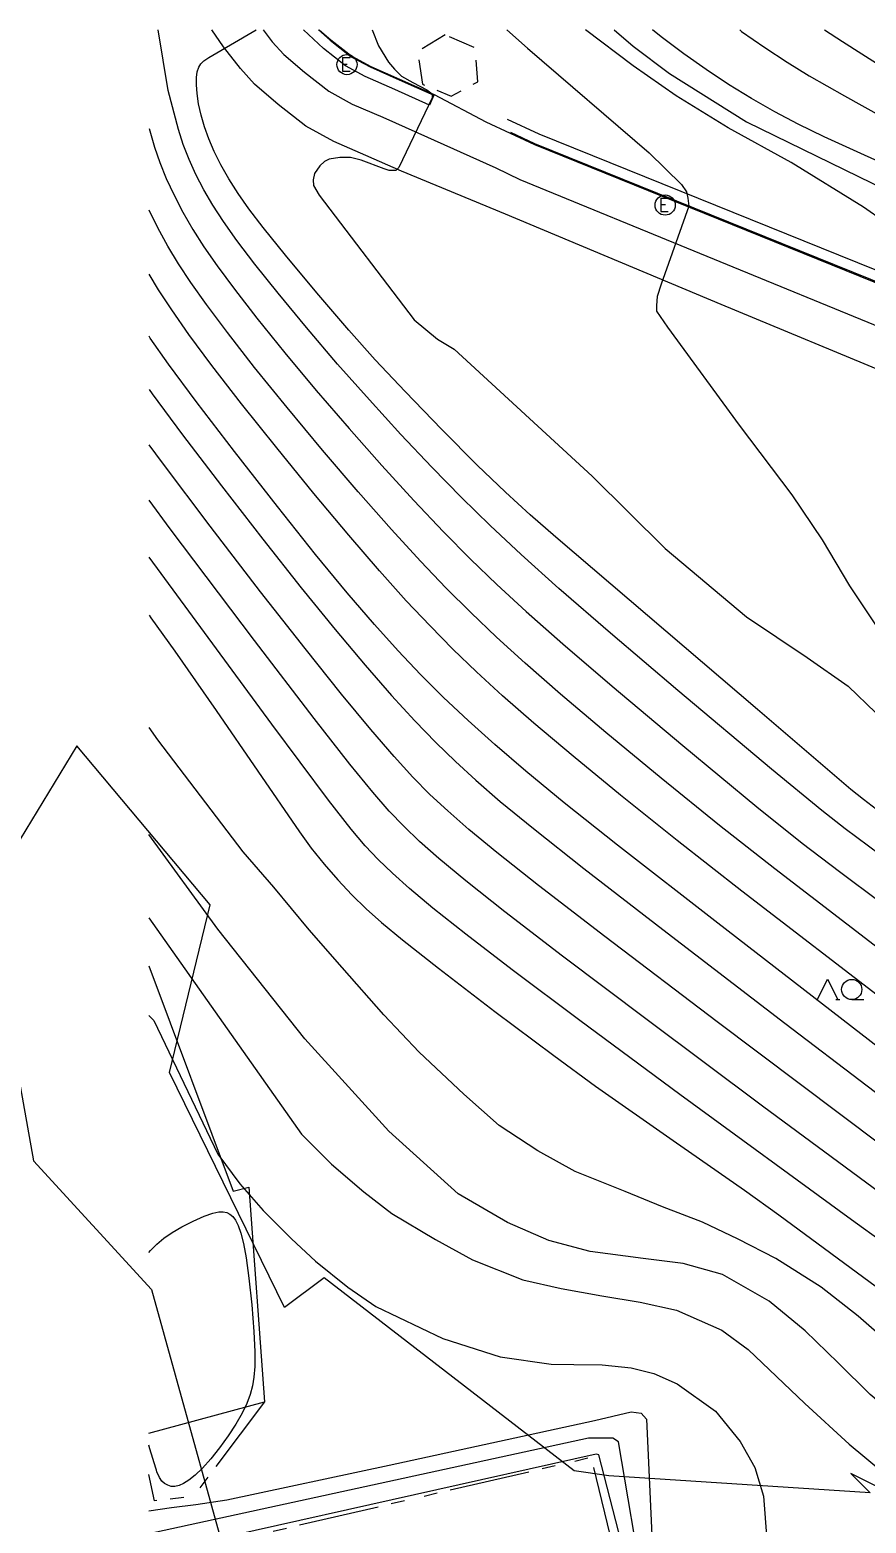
# Model space of a CAD drawing. Header units: feet. Extents: x 197796 to 199821, y 552499 to 555392.
# Drawn here: x 198482.5 to 198544.6, y 554382.3 to 554493.2 of the extents above; entities that cross this region are included whole.
import ezdxf

# ---------------------------------------------------------------- set-up
doc = ezdxf.new("R2010")
doc.units = ezdxf.units.FT
doc.header["$MEASUREMENT"] = 0
doc.linetypes.add('ANYANG1', pattern=[11.5, 6, -1, 1, -1.5, 1, -1])
doc.linetypes.add('ANYANG3', pattern=[3, 2, -1])
for name, color, linetype in [('AAA004', 7, 'ANYANG3'), ('AAC006', 7, 'ANYANG1'), ('AD002', 7, 'CONTINUOUS'), ('AD0022', 1, 'CONTINUOUS'), ('AZ0202', 7, 'CONTINUOUS'), ('AZ080', 1, 'CONTINUOUS'), ('AZ0801', 7, 'CONTINUOUS'), ('CAA001', 7, 'CONTINUOUS'), ('CAA002', 30, 'CONTINUOUS'), ('DC0013', 3, 'CONTINUOUS'), ('wipco_지적', 20, 'CONTINUOUS')]:
    doc.layers.add(name, color=color, linetype=linetype)
doc.styles.add('GHS', font='ROMANS', dxfattribs={"bigfont": 'NGSW.shx'})

# ---------------------------------------------------------------- blocks, each defined once
blk = doc.blocks.new('AZ0202')
at = {"layer": 'AZ0202'}
blk.add_circle((0, 0), 0.75, dxfattribs=at)
at = {"layer": 'AZ0202', "style": 'GHS'}
blk.add_text('E', height=1, dxfattribs=at).set_placement((-0.5, -0.48))
blk = doc.blocks.new('DC0013')
at = {"layer": 'DC0013'}
for points in [[(-1.6, -0.73), (-0.85, 0.77), (-0.1, -0.73)], [(-0.25, -0.73), (0.05, -0.73)], [(0.94, -0.74), (1.84, -0.74)]]:
    blk.add_lwpolyline(points, dxfattribs=at)
blk.add_circle((0.94, 0.01), 0.75, dxfattribs=at)

msp = doc.modelspace()

# ---------------------------------------------------------------- linework, layer by layer
at = {"layer": 'AAA004', "color": 255, "flags": 128}
msp.add_lwpolyline([(198513.32, 554492.79), (198511.27, 554491.56), (198511.63, 554489.13), (198513.77, 554488.25), (198515.74, 554489.32), (198515.54, 554491.83)], close=True, dxfattribs=at)
at = {"layer": 'AAC006', "color": 255, "flags": 128}
for points in [[(198499.89, 554391.3), (198494.62, 554384.3), (198491.72, 554383.95), (198491.3, 554385.91)], [(198491.29, 554379.56), (198524.14, 554387.19), (198532.1, 554354.49), (198502.85, 554347.47), (198491.29, 554344.89)]]:
    msp.add_lwpolyline(points, dxfattribs=at)
at = {"layer": 'AD002', "color": 255, "flags": 128}
for points in [[(198499.79, 554493.17), (198500.47, 554492.29), (198501.33, 554491.35), (198502.86, 554490.02), (198504.68, 554488.62), (198506.41, 554487.66), (198508.68, 554486.68), (198511.28, 554485.52), (198517.07, 554482.92), (198518.87, 554482.07), (198546.64, 554470.67)], [(198528.09, 554377.1), (198526.2, 554388.34), (198525.77, 554388.6), (198523.97, 554388.6), (198491.29, 554381.5)]]:
    msp.add_lwpolyline(points, dxfattribs=at)
at = {"layer": 'AD0022', "color": 255, "flags": 128}
for points in [[(198547.08, 554467.28), (198533.82, 554472.79), (198517.8, 554479.48), (198510.06, 554482.67), (198507.43, 554483.84), (198505.04, 554484.88), (198502.97, 554486.02), (198500.9, 554487.62), (198499.16, 554489.13), (198498.1, 554490.3), (198496.84, 554491.92), (198495.98, 554493.17)], [(198503.96, 554493.17), (198504.82, 554492.42), (198506.38, 554491.22), (198507.78, 554490.45), (198509.93, 554489.51), (198512.5, 554488.37), (198516.33, 554486.35), (198519.94, 554484.66), (198546.19, 554474.05)], [(198491.3, 554383.22), (198492.99, 554383.46), (198494.79, 554383.69), (198497.1, 554384.02), (198509.16, 554386.6), (198524.42, 554389.93), (198527.12, 554390.56), (198527.87, 554390.47), (198528.26, 554390.01), (198528.7, 554380.85)], [(198529.56, 554368.63), (198524.72, 554387.36), (198524.54, 554387.42), (198497.54, 554381.38)]]:
    msp.add_lwpolyline(points, dxfattribs=at)
at = {"layer": 'AZ080', "color": 255, "flags": 128}
for points in [[(198503.9, 554493.17), (198504.78, 554492.4), (198506.34, 554491.18), (198507.74, 554490.42), (198509.9, 554489.46), (198512.48, 554488.33), (198512.16, 554487.59), (198509.58, 554488.73), (198507.38, 554489.7), (198505.9, 554490.51), (198504.27, 554491.78), (198502.78, 554493.17)], [(198517.93, 554486.55), (198520.27, 554485.45), (198546.52, 554474.85)], [(198546.22, 554474.11), (198519.97, 554484.71), (198518.19, 554485.55)], [(198491.3, 554423.68), (198497.57, 554406.95), (198498.73, 554407.25), (198499.89, 554391.3)]]:
    msp.add_lwpolyline(points, dxfattribs=at)
at = {"layer": 'AZ0801', "color": 255, "flags": 128}
msp.add_lwpolyline([(198491.3, 554388.99), (198499.89, 554391.3)], dxfattribs=at)
at = {"layer": 'CAA001', "color": 255, "flags": 128}
for points, elevation in [([(198545.36, 554435.29), (198544.39, 554436.02), (198543.45, 554436.78), (198536.53, 554442.7), (198521.53, 554455.5), (198519.62, 554457.16), (198517.79, 554458.84), (198515.7, 554460.85), (198513.07, 554463.5), (198510.34, 554466.31), (198508.12, 554468.68), (198506.16, 554470.87), (198503.78, 554473.64), (198501.44, 554476.44), (198499.78, 554478.5), (198498.72, 554479.89), (198497.93, 554481.01), (198497.24, 554482.1), (198496.64, 554483.14), (198496.15, 554484.13), (198495.75, 554485.07), (198495.43, 554485.97), (198495.18, 554486.84), (198494.99, 554487.67), (198494.88, 554488.44), (198494.83, 554489.1), (198494.84, 554489.64), (198494.9, 554490.06), (198495.01, 554490.39), (198495.15, 554490.65), (198495.38, 554490.87), (198495.76, 554491.12), (198499.26, 554493.17)], 70), ([(198547.95, 554482.29), (198541.47, 554485.22), (198539.53, 554486.16), (198537.81, 554487.08), (198536.07, 554488.07), (198534.37, 554489.12), (198532.7, 554490.22), (198531.04, 554491.39), (198529.36, 554492.65), (198528.72, 554493.17)], 75), ([(198551.97, 554412.61), (198533.56, 554426.84), (198526.11, 554432.64), (198522.15, 554435.79), (198519.3, 554438.13), (198517.01, 554440.1), (198515.01, 554441.89), (198513.19, 554443.61), (198511.49, 554445.31), (198509.83, 554447.06), (198508.07, 554449.01), (198506.04, 554451.37), (198503.68, 554454.23), (198500.85, 554457.77), (198497.66, 554461.86), (198494.82, 554465.58), (198492.77, 554468.35), (198491.4, 554470.29), (198491.31, 554470.42)], 65), ([(198491.31, 554449.71), (198491.45, 554449.51), (198493.24, 554447.04), (198496.31, 554442.63), (198502.5, 554433.63), (198503.37, 554432.42), (198504.32, 554431.23), (198505.33, 554430.06), (198506.38, 554428.95), (198507.45, 554427.91), (198508.59, 554426.89), (198510.15, 554425.6), (198512.83, 554423.5), (198517.01, 554420.29), (198521.38, 554417.02), (198524.48, 554414.75), (198530.26, 554410.71), (198535.54, 554407.03), (198538.11, 554405.18), (198549.69, 554396.64)], 60), ([(198491.3, 554402.4), (198491.42, 554402.54), (198491.88, 554403.01), (198492.41, 554403.45), (198493.03, 554403.89), (198493.76, 554404.31), (198494.59, 554404.73), (198495.41, 554405.09), (198496.06, 554405.31), (198496.5, 554405.41), (198496.83, 554405.42), (198497.09, 554405.37), (198497.32, 554405.25), (198497.53, 554405.07), (198497.73, 554404.79), (198497.93, 554404.39), (198498.13, 554403.84), (198498.32, 554403.07), (198498.52, 554402.01), (198498.73, 554400.49), (198498.94, 554398.5), (198499.1, 554396.53), (198499.17, 554395.03), (198499.17, 554393.94), (198499.11, 554393.14), (198499, 554392.49), (198498.82, 554391.85), (198498.57, 554391.19), (198498.22, 554390.47), (198497.76, 554389.66), (198497.2, 554388.78), (198496.56, 554387.89), (198495.9, 554387.07), (198495.29, 554386.39), (198494.74, 554385.86), (198494.28, 554385.49), (198493.88, 554385.24), (198493.54, 554385.09), (198493.23, 554385.02), (198492.96, 554385.03), (198492.7, 554385.11), (198492.47, 554385.24), (198492.27, 554385.42), (198492.1, 554385.68), (198491.9, 554386.1), (198491.86, 554386.23), (198491.81, 554386.38), (198491.37, 554387.81), (198491.3, 554388.09)], 55)]:
    msp.add_lwpolyline(points, dxfattribs=dict(at, elevation=elevation))
at = {"layer": 'CAA002', "color": 255, "flags": 128}
for points, elevation in [([(198545.62, 554431.91), (198543.04, 554433.84), (198541.3, 554435.21), (198537.55, 554438.29), (198530.61, 554444.11), (198525.6, 554448.38), (198521.77, 554451.7), (198518.95, 554454.23), (198516.65, 554456.37), (198514.52, 554458.46), (198512.33, 554460.69), (198510.03, 554463.12), (198507.68, 554465.69), (198505.32, 554468.36), (198503.01, 554471.06), (198500.9, 554473.61), (198499.17, 554475.78), (198497.84, 554477.54), (198496.84, 554478.94), (198496.06, 554480.15), (198495.39, 554481.3), (198494.8, 554482.43), (198494.29, 554483.55), (198493.86, 554484.65), (198493.49, 554485.78), (198492.73, 554488.67), (198491.98, 554493.17)], 69), ([(198507.88, 554493.17), (198508.37, 554491.99), (198509.1, 554490.77), (198509.56, 554490.24), (198510.06, 554489.74), (198510.91, 554489.25), (198511.94, 554488.72), (198512.34, 554488.42), (198512.34, 554488.12), (198509.86, 554482.94), (198509.66, 554482.74), (198509.16, 554482.74), (198508.77, 554482.84), (198507.08, 554483.5), (198506.29, 554483.7), (198505.49, 554483.7), (198504.7, 554483.56), (198504.34, 554483.4), (198504.01, 554483.07), (198503.61, 554482.51), (198503.51, 554482.04), (198503.54, 554481.62), (198503.95, 554480.89), (198511, 554471.65), (198512.74, 554470.21), (198513.98, 554469.46), (198524.24, 554460.03), (198529.67, 554454.66), (198535.7, 554449.6), (198540.21, 554446.57), (198543.25, 554444.43), (198545.3, 554442.47)], 71), ([(198517.9, 554493.17), (198519.44, 554491.8), (198528.47, 554484.03), (198530.88, 554481.69), (198531.24, 554481.14), (198531.34, 554480.67), (198531.41, 554480.08), (198529.37, 554474.29), (198529.07, 554473.37), (198529.01, 554472.71), (198529.01, 554472.29), (198529.82, 554471.09), (198535.16, 554463.81), (198539.06, 554458.64), (198541.33, 554455.3), (198543.35, 554451.88), (198547.74, 554445.3)], 72), ([(198547.51, 554477.82), (198544.39, 554480), (198539.02, 554483.32), (198534.34, 554485.9), (198530.47, 554488.27), (198527.28, 554490.51), (198523.73, 554493.17)], 73), ([(198525.88, 554493.17), (198527.28, 554491.95), (198529.97, 554489.93), (198535.71, 554486.35), (198547.12, 554480.77)], 74), ([(198535.2, 554493.17), (198535.34, 554493.06), (198537.06, 554491.86), (198538.73, 554490.76), (198540.35, 554489.76), (198542.99, 554488.27), (198554.85, 554481.66)], 76), ([(198550.55, 554487.35), (198542.84, 554492.27), (198541.49, 554493.16)], 77), ([(198545.84, 554424.71), (198537.8, 554430.87), (198533.7, 554434.1), (198529.36, 554437.61), (198525.26, 554441), (198521.87, 554443.86), (198519.25, 554446.15), (198517.12, 554448.09), (198515.22, 554449.9), (198513.38, 554451.73), (198511.47, 554453.73), (198509.32, 554456.08), (198506.86, 554458.86), (198504.21, 554461.96), (198501.57, 554465.12), (198499.16, 554468.1), (198497.14, 554470.69), (198495.57, 554472.77), (198494.41, 554474.41), (198493.5, 554475.79), (198492.7, 554477.12), (198491.96, 554478.47), (198491.31, 554479.78)], 67), ([(198546.37, 554420.76), (198535.35, 554429.22), (198530.55, 554432.98), (198526.35, 554436.34), (198522.82, 554439.24), (198519.91, 554441.69), (198517.58, 554443.73), (198515.64, 554445.51), (198513.89, 554447.19), (198512.19, 554448.91), (198510.42, 554450.79), (198508.44, 554453), (198506.15, 554455.65), (198503.55, 554458.75), (198500.8, 554462.13), (198498.19, 554465.41), (198495.99, 554468.26), (198494.28, 554470.56), (198493, 554472.38), (198492.02, 554473.87), (198491.31, 554475.04)], 66), ([(198491.31, 554466.47), (198491.54, 554466.15), (198493.8, 554463.1), (198496.69, 554459.31), (198499.76, 554455.35), (198502.61, 554451.75), (198505.14, 554448.65), (198507.37, 554446.01), (198509.33, 554443.76), (198511.07, 554441.86), (198512.62, 554440.25), (198514.07, 554438.84), (198515.58, 554437.46), (198517.4, 554435.89), (198519.88, 554433.87), (198523.61, 554430.91), (198529.48, 554426.37), (198538.54, 554419.42), (198550.78, 554410.12)], 64), ([(198545.7, 554410.36), (198533.51, 554419.53), (198525.17, 554425.85), (198520.24, 554429.65), (198517.16, 554432.09), (198515.07, 554433.81), (198513.5, 554435.18), (198512.18, 554436.41), (198510.92, 554437.69), (198509.53, 554439.21), (198507.8, 554441.22), (198505.62, 554443.85), (198502.91, 554447.23), (198499.6, 554451.45), (198495.85, 554456.33), (198492.31, 554461.02), (198491.31, 554462.36)], 63), ([(198581.41, 554381.25), (198580.1, 554382.42), (198578.73, 554383.57), (198577.49, 554384.54), (198576.06, 554385.55), (198566.8, 554391.81), (198559.45, 554396.8), (198555.62, 554399.51), (198549.17, 554404.21), (198536.89, 554413.26), (198528.31, 554419.66), (198522.03, 554424.39), (198517.75, 554427.69), (198514.84, 554429.99), (198512.85, 554431.64), (198511.41, 554432.91), (198510.24, 554434.04), (198509.15, 554435.17), (198507.93, 554436.57), (198506.23, 554438.65), (198503.57, 554442.05), (198499.15, 554447.83), (198492.89, 554456.13), (198491.31, 554458.25)], 62), ([(198577.12, 554381.87), (198576.15, 554382.64), (198575.4, 554383.18), (198571.8, 554385.54), (198558.72, 554394.02), (198556.59, 554395.44), (198553.11, 554397.89), (198543.49, 554404.83), (198530.75, 554414.13), (198523.31, 554419.61), (198518.3, 554423.37), (198514.85, 554426.02), (198512.4, 554427.97), (198510.67, 554429.42), (198509.39, 554430.56), (198508.34, 554431.58), (198507.37, 554432.59), (198506.33, 554433.82), (198504.64, 554435.98), (198500.44, 554441.61), (198491.31, 554454.01)], 61), ([(198546.56, 554395.43), (198543.99, 554397.66), (198541.26, 554399.81), (198537.89, 554401.94), (198535.08, 554403.39), (198532.42, 554404.65), (198529.46, 554405.79), (198526.68, 554406.92), (198522.97, 554408.41), (198520.2, 554409.93), (198517.32, 554411.82), (198514.71, 554414.15), (198511.37, 554417.27), (198508.75, 554420.05), (198505.65, 554423.55), (198503.22, 554426.36), (198500.59, 554429.52), (198498.3, 554432.14), (198491.97, 554440.45), (198491.31, 554441.38)], 59), ([(198562.44, 554381.5), (198559.75, 554382.78), (198556.84, 554384.07), (198554.1, 554385.52), (198550.33, 554387.58), (198547.69, 554389.51), (198544.89, 554391.84), (198542.5, 554394.21), (198540.06, 554396.58), (198537.39, 554398.77), (198533.91, 554400.75), (198530.99, 554401.57), (198528.03, 554401.95), (198524.09, 554402.48), (198521.01, 554403.29), (198517.94, 554404.61), (198514.29, 554406.76), (198509.13, 554411.41), (198502.88, 554418.27), (198496.42, 554426.41), (198491.3, 554433.43)], 58), ([(198491.3, 554427.25), (198502.64, 554411.17), (198504.86, 554408.94), (198507.26, 554406.9), (198509.36, 554405.28), (198512.6, 554403.37), (198515.35, 554401.84), (198519.08, 554400.37), (198521.93, 554399.71), (198524.96, 554399.18), (198527.8, 554398.71), (198530.51, 554398.12), (198533.88, 554396.63), (198535.83, 554395.2), (198540.03, 554391.19), (198543.34, 554388.16), (198545.81, 554386.1), (198548.75, 554384.49), (198555.81, 554380.79)], 57), ([(198491.3, 554419.99), (198491.67, 554419.61), (198496.42, 554409.7), (198498.07, 554407.49), (198499.78, 554405.52), (198501.89, 554403.4), (198503.69, 554401.74), (198506.08, 554399.82), (198508.16, 554398.39), (198513.15, 554396.02), (198517.41, 554394.65), (198521.18, 554394.11), (198522.88, 554394.07), (198524.97, 554394.05), (198527.12, 554393.82), (198528.82, 554393.42), (198530.54, 554392.65), (198533.41, 554390.61), (198535.22, 554388.35), (198536.33, 554386.42), (198536.97, 554384.29), (198537.21, 554381.06)], 56)]:
    msp.add_lwpolyline(points, dxfattribs=dict(at, elevation=elevation))
at = {"layer": 'CAA002', "color": 255, "elevation": 68}
msp.add_lwpolyline([(198491.31, 554485.85), (198491.71, 554484.46), (198492.11, 554483.31), (198492.59, 554482.13), (198493.17, 554480.9), (198493.82, 554479.64), (198494.56, 554478.36), (198495.38, 554477.06), (198496.37, 554475.64), (198497.65, 554473.91), (198499.33, 554471.76), (198501.4, 554469.19), (198503.74, 554466.4), (198506.17, 554463.57), (198508.62, 554460.82), (198510.98, 554458.23), (198513.18, 554455.91), (198515.2, 554453.87), (198517.16, 554451.98), (198519.32, 554449.99), (198522.05, 554447.58), (198525.71, 554444.44), (198530.96, 554440.04), (198536.47, 554435.49), (198539.83, 554432.78), (198542.6, 554430.67), (198560.88, 554417.03)], dxfattribs=at)
at = {"layer": 'wipco_지적', "color": 20}
msp.add_lwpolyline([(198579.71, 554381.73), (198571.88, 554385.65), (198555.47, 554379.97), (198543.44, 554385.98), (198544.88, 554384.54), (198525.47, 554385.8), (198522.9, 554386.18), (198504.32, 554400.52), (198501.37, 554398.31), (198492.83, 554415.77), (198495.85, 554428.2), (198485.96, 554440.02), (198479.19, 554428.92), (198482.73, 554409.21), (198491.5, 554399.64), (198498.66, 554373.85)], dxfattribs=at)

# ---------------------------------------------------------------- block references
at = {"layer": 'AZ0202', "color": 255}
for p in [(198506.02, 554490.59), (198529.66, 554480.16)]:
    msp.add_blockref('AZ0202', p, dxfattribs=at)
at = {"layer": 'DC0013', "color": 255}
msp.add_blockref('DC0013', (198542.58, 554421.91), dxfattribs=at)

doc.saveas('drawing.dxf')
